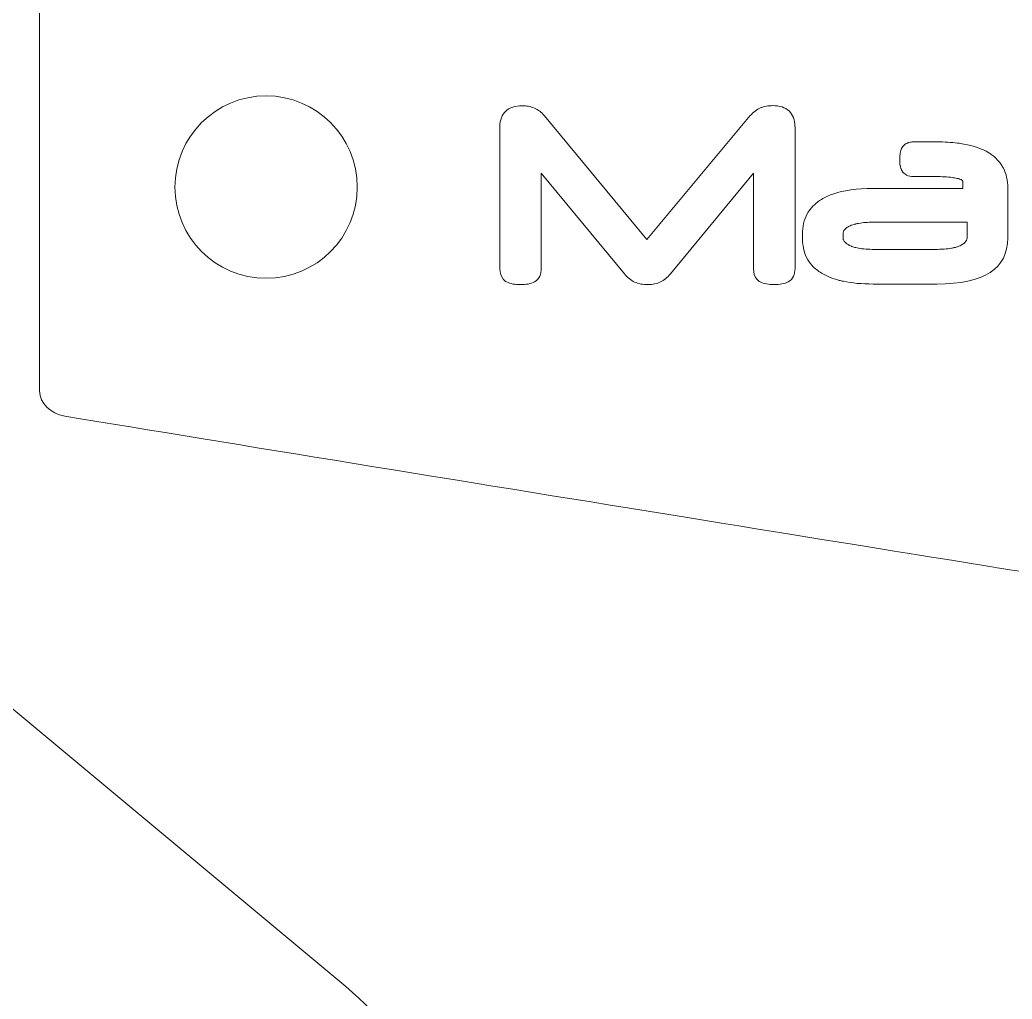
# Model space of a CAD drawing. Header units: inches. Extents: x -5.8 to 5.8, y -5.8 to 5.8.
# Drawn here: x -1.197 to -0.394, y 2.274 to 3.066 of the extents above; entities that cross this region are included whole.
import ezdxf

# ---------------------------------------------------------------- set-up
doc = ezdxf.new("R2010")
doc.units = ezdxf.units.IN
doc.header["$MEASUREMENT"] = 0
doc.layers.add('VIEW_HATCHES', color=7, linetype='Continuous')

msp = doc.modelspace()

# ---------------------------------------------------------------- linework, layer by layer
at = {"layer": 'VIEW_HATCHES', "color": 4, "lineweight": 5}
for points in [[(-4.47718, 0.90654), (-4.47718, 0.90654), (-5.65767, 1.89029), (-5.65767, 1.89029), (-5.65767, 1.89029), (-5.71609, 1.93889), (-5.74992, 2.01092), (-5.74998, 2.08691), (-5.74998, 2.08691), (-5.75005, 2.16289), (-5.71601, 2.23529), (-5.65767, 2.28399), (-5.65767, 2.28399), (-5.65767, 2.28399), (-4.47717, 3.26774), (-4.47717, 3.26774), (-4.47717, 3.26774), (-4.47717, 3.26774), (-4.47717, 3.26774), (-4.47717, 3.26774), (-4.47717, 3.26774), (-4.471, 3.29833), (-4.16565, 4.85117), (-3.99717, 5.68682), (-3.99717, 5.68682), (-3.98978, 5.72355), (-3.95745, 5.74998), (-3.91998, 5.75), (-3.91998, 5.75), (-3.91998, 5.75), (-2.67093, 5.74999), (-2.67093, 5.74999), (-2.67093, 5.74999), (-2.63346, 5.75), (-2.60116, 5.72354), (-2.59374, 5.68681), (-2.59374, 5.68681), (-2.39022, 4.67732), (-2.11993, 3.29832), (-2.11376, 3.26772), (-2.11376, 3.26772), (-2.11376, 3.26772), (-2.11376, 3.26772), (-2.11376, 3.26772), (-2.11376, 3.26772), (-2.11376, 3.26772), (-0.93326, 2.28397), (-0.93326, 2.28397), (-0.93326, 2.28397), (-0.87484, 2.23537), (-0.84102, 2.16334), (-0.84096, 2.08735), (-0.84096, 2.08735), (-0.84089, 2.01136), (-0.87493, 1.93897), (-0.93327, 1.89026), (-0.93327, 1.89026), (-0.93327, 1.89026), (-2.11378, 0.90652), (-2.11378, 0.90652), (-2.11378, 0.90652), (-2.11378, 0.90652), (-2.11378, 0.90652), (-2.11378, 0.90652), (-2.11378, 0.90652), (-2.11994, 0.87593), (-2.43556, -0.72782), (-2.59377, -1.51256), (-2.59377, -1.51256), (-2.60116, -1.54929), (-2.63349, -1.57572), (-2.67096, -1.57573), (-2.67096, -1.57573), (-2.67096, -1.57573), (-3.92002, -1.57572), (-3.92002, -1.57572), (-3.92002, -1.57572), (-3.95748, -1.57574), (-3.98978, -1.54928), (-3.9972, -1.51255), (-3.9972, -1.51255), (-4.20072, -0.50306), (-4.47101, 0.87594), (-4.47718, 0.90654), (-4.47718, 0.90654), (-4.47718, 0.90654), (-4.47718, 0.90654), (-4.47718, 0.90654)], [(0.38067, 2.61887), (0.38067, 2.61887), (0.06345, 2.36615), (0.06345, 2.36615), (0.06345, 2.36615), (0.04778, 2.35072), (0.02455, 2.3418), (0.00005, 2.34178), (0.00005, 2.34178), (-0.02445, 2.34176), (-0.0478, 2.35075), (-0.0635, 2.36615), (-0.0635, 2.36615), (-0.0635, 2.36615), (-0.38069, 2.61886), (-0.38069, 2.61886), (-0.38069, 2.61886), (-0.38069, 2.61886), (-0.38069, 2.61886), (-0.38069, 2.61886), (-0.38069, 2.61886), (-0.39056, 2.62049), (-0.89127, 2.70111), (-1.16072, 2.7456), (-1.16072, 2.7456), (-1.17256, 2.74755), (-1.18109, 2.75608), (-1.18109, 2.76598), (-1.18109, 2.76598), (-1.18109, 2.76598), (-1.18108, 3.09578), (-1.18108, 3.09578), (-1.18108, 3.09578), (-1.18108, 3.10567), (-1.17255, 3.1142), (-1.1607, 3.11616), (-1.1607, 3.11616), (-0.8352, 3.1699), (-0.39054, 3.24127), (-0.38067, 3.2429), (-0.38067, 3.2429), (-0.38067, 3.2429), (-0.38067, 3.2429), (-0.38067, 3.2429), (-0.38067, 3.2429), (-0.38067, 3.2429), (-0.06345, 3.49497), (-0.06345, 3.49497), (-0.06345, 3.49497), (-0.04778, 3.51039), (-0.02456, 3.51932), (-0.00005, 3.51934), (-0.00005, 3.51934), (0.02445, 3.51936), (0.0478, 3.51037), (0.0635, 3.49497), (0.0635, 3.49497), (0.0635, 3.49497), (0.38069, 3.2429), (0.38069, 3.2429), (0.38069, 3.2429), (0.38069, 3.2429), (0.38069, 3.2429), (0.38069, 3.2429), (0.38069, 3.2429), (0.39056, 3.24127), (0.90768, 3.15794), (1.16072, 3.11617), (1.16072, 3.11617), (1.17256, 3.11421), (1.18108, 3.10568), (1.18109, 3.09578), (1.18109, 3.09578), (1.18109, 3.09578), (1.18108, 2.76598), (1.18108, 2.76598), (1.18108, 2.76598), (1.18108, 2.75609), (1.17255, 2.74756), (1.1607, 2.74561), (1.1607, 2.74561), (0.83519, 2.69187), (0.39054, 2.6205), (0.38067, 2.61887), (0.38067, 2.61887), (0.38067, 2.61887), (0.38067, 2.61887), (0.38067, 2.61887)]]:
    msp.add_open_spline(points, degree=3, knots=[0, 0, 0, 0, 0.045455, 0.045455, 0.045455, 0.045455, 0.090909, 0.090909, 0.090909, 0.090909, 0.136364, 0.136364, 0.136364, 0.136364, 0.181818, 0.181818, 0.181818, 0.181818, 0.227273, 0.227273, 0.227273, 0.227273, 0.272727, 0.272727, 0.272727, 0.272727, 0.318182, 0.318182, 0.318182, 0.318182, 0.363636, 0.363636, 0.363636, 0.363636, 0.409091, 0.409091, 0.409091, 0.409091, 0.454545, 0.454545, 0.454545, 0.454545, 0.5, 0.5, 0.5, 0.5, 0.545455, 0.545455, 0.545455, 0.545455, 0.590909, 0.590909, 0.590909, 0.590909, 0.636364, 0.636364, 0.636364, 0.636364, 0.681818, 0.681818, 0.681818, 0.681818, 0.727273, 0.727273, 0.727273, 0.727273, 0.772727, 0.772727, 0.772727, 0.772727, 0.818182, 0.818182, 0.818182, 0.818182, 0.863636, 0.863636, 0.863636, 0.863636, 0.909091, 0.909091, 0.909091, 0.909091, 0.954545, 0.954545, 0.954545, 0.954545, 1, 1, 1, 1], dxfattribs=at)
at = {"layer": 'VIEW_HATCHES', "lineweight": 5}
msp.add_open_spline([(-0.99778, 3.00471), (-0.95702, 3.00472), (-0.92396, 2.97166), (-0.92396, 2.9309), (-0.92396, 2.9309), (-0.92395, 2.89014), (-0.95701, 2.85708), (-0.99777, 2.85707), (-0.99777, 2.85707), (-1.03853, 2.85707), (-1.07159, 2.89013), (-1.07159, 2.93089), (-1.07159, 2.93089), (-1.0716, 2.97165), (-1.03854, 3.00471), (-0.99778, 3.00471)], degree=3, knots=[0, 0, 0, 0, 0.25, 0.25, 0.25, 0.25, 0.5, 0.5, 0.5, 0.5, 0.75, 0.75, 0.75, 0.75, 1, 1, 1, 1], dxfattribs=at)
at = {"layer": 'VIEW_HATCHES', "color": 2, "lineweight": 5}
for points, knots in [([(-0.60587, 2.98869), (-0.60465, 2.99014), (-0.60337, 2.99137), (-0.60204, 2.99239), (-0.60204, 2.99239), (-0.60204, 2.99239), (-0.60202, 2.99239), (-0.60202, 2.99239), (-0.60202, 2.99239), (-0.60061, 2.99346), (-0.59913, 2.99431), (-0.59758, 2.99495), (-0.59758, 2.99495), (-0.59758, 2.99495), (-0.59756, 2.99496), (-0.59756, 2.99496), (-0.59756, 2.99496), (-0.59756, 2.99496), (-0.59754, 2.99498), (-0.59754, 2.99498), (-0.59754, 2.99498), (-0.59687, 2.99525), (-0.5961, 2.99551), (-0.59526, 2.99576), (-0.59526, 2.99576), (-0.59447, 2.99599), (-0.59367, 2.99618), (-0.59287, 2.99632), (-0.59287, 2.99632), (-0.5912, 2.99663), (-0.58952, 2.99678), (-0.58781, 2.99678), (-0.58781, 2.99678), (-0.58209, 2.99678), (-0.57766, 2.99534), (-0.57453, 2.99246), (-0.57453, 2.99246), (-0.57131, 2.9895), (-0.5697, 2.98528), (-0.5697, 2.97978), (-0.5697, 2.97978), (-0.5697, 2.97978), (-0.56968, 2.97978), (-0.56968, 2.97978), (-0.56968, 2.97978), (-0.56968, 2.97978), (-0.56967, 2.86506), (-0.56967, 2.86506), (-0.56967, 2.86506), (-0.56967, 2.86267), (-0.57006, 2.86059), (-0.57085, 2.85883), (-0.57085, 2.85883), (-0.57178, 2.85675), (-0.57321, 2.85519), (-0.57513, 2.85417), (-0.57513, 2.85417), (-0.57657, 2.85341), (-0.5783, 2.85285), (-0.5803, 2.85249), (-0.5803, 2.85249), (-0.58217, 2.85216), (-0.58424, 2.85199), (-0.58649, 2.85199), (-0.58649, 2.85199), (-0.58874, 2.85199), (-0.5908, 2.85215), (-0.59267, 2.85249), (-0.59267, 2.85249), (-0.59467, 2.85285), (-0.59639, 2.85341), (-0.59781, 2.85416), (-0.59781, 2.85416), (-0.59781, 2.85416), (-0.59787, 2.85418), (-0.59787, 2.85418), (-0.59787, 2.85418), (-0.59838, 2.85445), (-0.59888, 2.85479), (-0.59938, 2.85519), (-0.59938, 2.85519), (-0.59986, 2.85558), (-0.60029, 2.856), (-0.60067, 2.85645), (-0.60067, 2.85645), (-0.60243, 2.85856), (-0.60331, 2.86143), (-0.60331, 2.86506), (-0.60331, 2.86506), (-0.60331, 2.86506), (-0.60331, 2.94207), (-0.60331, 2.94207), (-0.60331, 2.94207), (-0.60331, 2.94207), (-0.67056, 2.86065), (-0.67056, 2.86065), (-0.67056, 2.86065), (-0.67056, 2.86065), (-0.67059, 2.86062), (-0.67059, 2.86062), (-0.67059, 2.86062), (-0.67183, 2.85917), (-0.67309, 2.85791), (-0.67436, 2.85685), (-0.67436, 2.85685), (-0.6757, 2.85574), (-0.67709, 2.85482), (-0.6785, 2.85411), (-0.6785, 2.85411), (-0.6785, 2.85411), (-0.67851, 2.85413), (-0.67851, 2.85413), (-0.67851, 2.85413), (-0.67997, 2.8534), (-0.68157, 2.85285), (-0.6833, 2.8525), (-0.6833, 2.8525), (-0.685, 2.85215), (-0.68679, 2.85198), (-0.68865, 2.85198), (-0.68865, 2.85198), (-0.69067, 2.85198), (-0.69259, 2.85215), (-0.69441, 2.85248), (-0.69441, 2.85248), (-0.69629, 2.85283), (-0.69799, 2.85336), (-0.69952, 2.85406), (-0.69952, 2.85406), (-0.70106, 2.85477), (-0.70252, 2.8557), (-0.70391, 2.85683), (-0.70391, 2.85683), (-0.70522, 2.8579), (-0.70647, 2.85918), (-0.70766, 2.86066), (-0.70766, 2.86066), (-0.70766, 2.86066), (-0.70767, 2.86065), (-0.70767, 2.86065), (-0.70767, 2.86065), (-0.70767, 2.86065), (-0.77512, 2.94208), (-0.77512, 2.94208), (-0.77512, 2.94208), (-0.77512, 2.94208), (-0.77511, 2.86504), (-0.77511, 2.86504), (-0.77511, 2.86504), (-0.77511, 2.86265), (-0.77551, 2.86057), (-0.77629, 2.85881), (-0.77629, 2.85881), (-0.77722, 2.85673), (-0.77865, 2.85518), (-0.78058, 2.85416), (-0.78058, 2.85416), (-0.78201, 2.8534), (-0.78374, 2.85284), (-0.78575, 2.85248), (-0.78575, 2.85248), (-0.78762, 2.85214), (-0.78968, 2.85197), (-0.79193, 2.85197), (-0.79193, 2.85197), (-0.79414, 2.85197), (-0.79616, 2.85214), (-0.79799, 2.85248), (-0.79799, 2.85248), (-0.79995, 2.85283), (-0.80164, 2.85339), (-0.80307, 2.85414), (-0.80307, 2.85414), (-0.80307, 2.85414), (-0.80312, 2.85416), (-0.80312, 2.85416), (-0.80312, 2.85416), (-0.80363, 2.85443), (-0.80414, 2.85477), (-0.80463, 2.85517), (-0.80463, 2.85517), (-0.80511, 2.85556), (-0.80554, 2.85598), (-0.80592, 2.85643), (-0.80592, 2.85643), (-0.80768, 2.85854), (-0.80856, 2.86141), (-0.80856, 2.86504), (-0.80856, 2.86504), (-0.80856, 2.86504), (-0.80857, 2.97976), (-0.80857, 2.97976), (-0.80857, 2.97976), (-0.80857, 2.97976), (-0.80856, 2.97976), (-0.80856, 2.97976), (-0.80856, 2.97976), (-0.80856, 2.98524), (-0.80697, 2.98947), (-0.80379, 2.99243), (-0.80379, 2.99243), (-0.80069, 2.99532), (-0.7963, 2.99676), (-0.79063, 2.99677), (-0.79063, 2.99677), (-0.78698, 2.99677), (-0.78364, 2.9961), (-0.78062, 2.99476), (-0.78062, 2.99476), (-0.77757, 2.99341), (-0.77489, 2.99139), (-0.77259, 2.98871), (-0.77259, 2.98871), (-0.77259, 2.98871), (-0.77254, 2.98866), (-0.77254, 2.98866), (-0.77254, 2.98866), (-0.77254, 2.98866), (-0.68957, 2.88857), (-0.68957, 2.88857), (-0.68957, 2.88857), (-0.68957, 2.88857), (-0.60588, 2.98869), (-0.60588, 2.98869), (-0.60588, 2.98869), (-0.60588, 2.98869), (-0.60587, 2.98869), (-0.60587, 2.98869)], [0, 0, 0, 0, 0.017544, 0.017544, 0.017544, 0.017544, 0.035088, 0.035088, 0.035088, 0.035088, 0.052632, 0.052632, 0.052632, 0.052632, 0.070175, 0.070175, 0.070175, 0.070175, 0.087719, 0.087719, 0.087719, 0.087719, 0.105263, 0.105263, 0.105263, 0.105263, 0.122807, 0.122807, 0.122807, 0.122807, 0.140351, 0.140351, 0.140351, 0.140351, 0.157895, 0.157895, 0.157895, 0.157895, 0.175439, 0.175439, 0.175439, 0.175439, 0.192982, 0.192982, 0.192982, 0.192982, 0.210526, 0.210526, 0.210526, 0.210526, 0.22807, 0.22807, 0.22807, 0.22807, 0.245614, 0.245614, 0.245614, 0.245614, 0.263158, 0.263158, 0.263158, 0.263158, 0.280702, 0.280702, 0.280702, 0.280702, 0.298246, 0.298246, 0.298246, 0.298246, 0.315789, 0.315789, 0.315789, 0.315789, 0.333333, 0.333333, 0.333333, 0.333333, 0.350877, 0.350877, 0.350877, 0.350877, 0.368421, 0.368421, 0.368421, 0.368421, 0.385965, 0.385965, 0.385965, 0.385965, 0.403509, 0.403509, 0.403509, 0.403509, 0.421053, 0.421053, 0.421053, 0.421053, 0.438596, 0.438596, 0.438596, 0.438596, 0.45614, 0.45614, 0.45614, 0.45614, 0.473684, 0.473684, 0.473684, 0.473684, 0.491228, 0.491228, 0.491228, 0.491228, 0.508772, 0.508772, 0.508772, 0.508772, 0.526316, 0.526316, 0.526316, 0.526316, 0.54386, 0.54386, 0.54386, 0.54386, 0.561404, 0.561404, 0.561404, 0.561404, 0.578947, 0.578947, 0.578947, 0.578947, 0.596491, 0.596491, 0.596491, 0.596491, 0.614035, 0.614035, 0.614035, 0.614035, 0.631579, 0.631579, 0.631579, 0.631579, 0.649123, 0.649123, 0.649123, 0.649123, 0.666667, 0.666667, 0.666667, 0.666667, 0.684211, 0.684211, 0.684211, 0.684211, 0.701754, 0.701754, 0.701754, 0.701754, 0.719298, 0.719298, 0.719298, 0.719298, 0.736842, 0.736842, 0.736842, 0.736842, 0.754386, 0.754386, 0.754386, 0.754386, 0.77193, 0.77193, 0.77193, 0.77193, 0.789474, 0.789474, 0.789474, 0.789474, 0.807018, 0.807018, 0.807018, 0.807018, 0.824561, 0.824561, 0.824561, 0.824561, 0.842105, 0.842105, 0.842105, 0.842105, 0.859649, 0.859649, 0.859649, 0.859649, 0.877193, 0.877193, 0.877193, 0.877193, 0.894737, 0.894737, 0.894737, 0.894737, 0.912281, 0.912281, 0.912281, 0.912281, 0.929825, 0.929825, 0.929825, 0.929825, 0.947368, 0.947368, 0.947368, 0.947368, 0.964912, 0.964912, 0.964912, 0.964912, 0.982456, 0.982456, 0.982456, 0.982456, 1, 1, 1, 1]), ([(-0.50638, 2.85246), (-0.51553, 2.85247), (-0.52358, 2.8532), (-0.53053, 2.85465), (-0.53053, 2.85465), (-0.53167, 2.85489), (-0.53279, 2.85515), (-0.53387, 2.85543), (-0.53387, 2.85543), (-0.53945, 2.85686), (-0.54424, 2.8588), (-0.54824, 2.86126), (-0.54824, 2.86126), (-0.54824, 2.86126), (-0.54825, 2.86127), (-0.54825, 2.86127), (-0.54825, 2.86127), (-0.54825, 2.86127), (-0.54826, 2.86127), (-0.54826, 2.86127), (-0.54826, 2.86127), (-0.5497, 2.86215), (-0.55104, 2.8631), (-0.55227, 2.86411), (-0.55227, 2.86411), (-0.55351, 2.86511), (-0.55465, 2.86619), (-0.55569, 2.86732), (-0.55569, 2.86732), (-0.55569, 2.86732), (-0.55569, 2.86732), (-0.55569, 2.86732), (-0.55569, 2.86732), (-0.56102, 2.87314), (-0.56369, 2.88057), (-0.56369, 2.88961), (-0.56369, 2.88961), (-0.56369, 2.88961), (-0.56369, 2.88992), (-0.56369, 2.88992), (-0.56369, 2.88992), (-0.56369, 2.88992), (-0.56367, 2.88992), (-0.56367, 2.88992), (-0.56367, 2.88992), (-0.56367, 2.88992), (-0.56367, 2.8923), (-0.56367, 2.8923), (-0.56367, 2.8923), (-0.56367, 2.8923), (-0.56369, 2.8923), (-0.56369, 2.8923), (-0.56369, 2.8923), (-0.56369, 2.8923), (-0.56369, 2.89261), (-0.56369, 2.89261), (-0.56369, 2.89261), (-0.56369, 2.89261), (-0.56369, 2.89262), (-0.56369, 2.89262), (-0.56369, 2.89262), (-0.56369, 2.89262), (-0.56369, 2.89262), (-0.56369, 2.89262), (-0.56369, 2.89262), (-0.56369, 2.89889), (-0.5624, 2.9044), (-0.55983, 2.90912), (-0.55983, 2.90912), (-0.55941, 2.90989), (-0.55895, 2.91065), (-0.55847, 2.91137), (-0.55847, 2.91137), (-0.55596, 2.91511), (-0.55256, 2.91831), (-0.54826, 2.92096), (-0.54826, 2.92096), (-0.54826, 2.92096), (-0.54825, 2.92096), (-0.54825, 2.92096), (-0.54825, 2.92096), (-0.54825, 2.92096), (-0.54824, 2.92097), (-0.54824, 2.92097), (-0.54824, 2.92097), (-0.54689, 2.9218), (-0.54546, 2.92256), (-0.54395, 2.92327), (-0.54395, 2.92327), (-0.54395, 2.92327), (-0.54395, 2.92326), (-0.54395, 2.92326), (-0.54395, 2.92326), (-0.54243, 2.92397), (-0.54082, 2.92463), (-0.53913, 2.92522), (-0.53913, 2.92522), (-0.53051, 2.92823), (-0.51959, 2.92975), (-0.50639, 2.92978), (-0.50639, 2.92978), (-0.50639, 2.92978), (-0.50639, 2.9298), (-0.50639, 2.9298), (-0.50639, 2.9298), (-0.50639, 2.9298), (-0.50608, 2.92979), (-0.50608, 2.92979), (-0.50608, 2.92979), (-0.50608, 2.92979), (-0.43373, 2.92978), (-0.43373, 2.92978), (-0.43373, 2.92978), (-0.43373, 2.92978), (-0.43373, 2.93541), (-0.43373, 2.93541), (-0.43373, 2.93541), (-0.43373, 2.93541), (-0.43373, 2.93542), (-0.43373, 2.93542), (-0.43373, 2.93542), (-0.43373, 2.93542), (-0.43373, 2.93542), (-0.43373, 2.93542), (-0.43373, 2.93542), (-0.43373, 2.93544), (-0.43374, 2.93548), (-0.43376, 2.93552), (-0.43376, 2.93552), (-0.43378, 2.93558), (-0.43381, 2.93565), (-0.43385, 2.93573), (-0.43385, 2.93573), (-0.43385, 2.93573), (-0.43385, 2.93573), (-0.43385, 2.93573), (-0.43385, 2.93573), (-0.43407, 2.93613), (-0.43448, 2.93661), (-0.43472, 2.93672), (-0.43472, 2.93672), (-0.43472, 2.93672), (-0.4349, 2.9368), (-0.4349, 2.9368), (-0.4349, 2.9368), (-0.4349, 2.9368), (-0.4349, 2.9368), (-0.4349, 2.9368), (-0.4349, 2.9368), (-0.4349, 2.9368), (-0.43497, 2.93683), (-0.43497, 2.93683), (-0.43497, 2.93683), (-0.43497, 2.93683), (-0.43497, 2.93683), (-0.43497, 2.93683), (-0.43497, 2.93683), (-0.43497, 2.93683), (-0.4352, 2.93693), (-0.4352, 2.93693), (-0.4352, 2.93693), (-0.4352, 2.93693), (-0.4352, 2.93693), (-0.4352, 2.93693), (-0.4352, 2.93693), (-0.43559, 2.93709), (-0.436, 2.93724), (-0.4364, 2.93736), (-0.4364, 2.93736), (-0.4364, 2.93736), (-0.43644, 2.93737), (-0.43644, 2.93737), (-0.43644, 2.93737), (-0.43644, 2.93737), (-0.43645, 2.93737), (-0.43645, 2.93737), (-0.43645, 2.93737), (-0.43645, 2.93737), (-0.43645, 2.93737), (-0.43645, 2.93737), (-0.43645, 2.93737), (-0.43645, 2.93737), (-0.43671, 2.93745), (-0.43671, 2.93745), (-0.43671, 2.93745), (-0.43671, 2.93745), (-0.43698, 2.93754), (-0.43698, 2.93754), (-0.43698, 2.93754), (-0.43744, 2.93767), (-0.43798, 2.93781), (-0.43858, 2.93794), (-0.43858, 2.93794), (-0.43858, 2.93794), (-0.43862, 2.93796), (-0.43862, 2.93796), (-0.43862, 2.93796), (-0.43921, 2.93809), (-0.43983, 2.93822), (-0.44048, 2.93834), (-0.44048, 2.93834), (-0.44112, 2.93845), (-0.4418, 2.93856), (-0.44252, 2.93866), (-0.44252, 2.93866), (-0.44616, 2.93917), (-0.45061, 2.93942), (-0.45584, 2.93942), (-0.45584, 2.93942), (-0.45584, 2.93942), (-0.47346, 2.93942), (-0.47346, 2.93942), (-0.47346, 2.93942), (-0.47346, 2.93942), (-0.47377, 2.93942), (-0.47377, 2.93942), (-0.47377, 2.93942), (-0.47377, 2.93942), (-0.47377, 2.93944), (-0.47377, 2.93944), (-0.47377, 2.93944), (-0.47595, 2.93947), (-0.4778, 2.93985), (-0.47932, 2.94059), (-0.47932, 2.94059), (-0.47932, 2.94059), (-0.47932, 2.94059), (-0.47932, 2.94059), (-0.47932, 2.94059), (-0.47958, 2.94071), (-0.47983, 2.94085), (-0.48008, 2.94099), (-0.48008, 2.94099), (-0.48008, 2.94099), (-0.48008, 2.94099), (-0.48008, 2.94099), (-0.48008, 2.94099), (-0.48123, 2.94169), (-0.48217, 2.94262), (-0.48288, 2.94378), (-0.48288, 2.94378), (-0.48288, 2.94378), (-0.48289, 2.94378), (-0.48289, 2.94378), (-0.48289, 2.94378), (-0.48289, 2.94378), (-0.48305, 2.94406), (-0.48305, 2.94406), (-0.48305, 2.94406), (-0.48305, 2.94406), (-0.48306, 2.94407), (-0.48306, 2.94407), (-0.48306, 2.94407), (-0.48306, 2.94407), (-0.48308, 2.94413), (-0.48308, 2.94413), (-0.48308, 2.94413), (-0.48308, 2.94413), (-0.48308, 2.94413), (-0.48308, 2.94413), (-0.48308, 2.94413), (-0.48308, 2.94413), (-0.48317, 2.9443), (-0.48317, 2.9443), (-0.48317, 2.9443), (-0.48317, 2.9443), (-0.48318, 2.94432), (-0.48318, 2.94432), (-0.48318, 2.94432), (-0.48318, 2.94432), (-0.48318, 2.94432), (-0.48318, 2.94432), (-0.48318, 2.94432), (-0.48318, 2.94432), (-0.48327, 2.94449), (-0.48327, 2.94449), (-0.48327, 2.94449), (-0.48327, 2.94449), (-0.48327, 2.94449), (-0.48327, 2.94449), (-0.48327, 2.94449), (-0.48343, 2.94478), (-0.48355, 2.94505), (-0.48365, 2.94528), (-0.48365, 2.94528), (-0.48365, 2.94528), (-0.48365, 2.94528), (-0.48365, 2.94528), (-0.48365, 2.94528), (-0.48365, 2.94528), (-0.48365, 2.94529), (-0.48365, 2.94529), (-0.48365, 2.94529), (-0.48365, 2.94529), (-0.48365, 2.9453), (-0.48365, 2.9453), (-0.48365, 2.9453), (-0.48365, 2.9453), (-0.48371, 2.94544), (-0.48371, 2.94544), (-0.48371, 2.94544), (-0.48371, 2.94544), (-0.48371, 2.94544), (-0.48371, 2.94544), (-0.48371, 2.94544), (-0.48371, 2.94544), (-0.48377, 2.94559), (-0.48377, 2.94559), (-0.48377, 2.94559), (-0.48377, 2.94559), (-0.48377, 2.94559), (-0.48377, 2.94559), (-0.48377, 2.94559), (-0.48387, 2.94586), (-0.48398, 2.94616), (-0.48408, 2.94648), (-0.48408, 2.94648), (-0.48408, 2.94648), (-0.48408, 2.94648), (-0.48408, 2.94648), (-0.48408, 2.94648), (-0.48408, 2.94648), (-0.48409, 2.94652), (-0.48409, 2.94652), (-0.48409, 2.94652), (-0.48409, 2.94652), (-0.48409, 2.94652), (-0.48409, 2.94652), (-0.48409, 2.94652), (-0.48417, 2.94678), (-0.48425, 2.94706), (-0.48432, 2.94734), (-0.48432, 2.94734), (-0.48439, 2.94763), (-0.48446, 2.94792), (-0.48452, 2.94821), (-0.48452, 2.94821), (-0.48481, 2.94972), (-0.48497, 2.95144), (-0.48497, 2.95335), (-0.48497, 2.95335), (-0.48497, 2.95335), (-0.48497, 2.95339), (-0.48497, 2.95339), (-0.48497, 2.95339), (-0.48497, 2.95339), (-0.48497, 2.95339), (-0.48497, 2.95339), (-0.48497, 2.95339), (-0.48496, 2.95539), (-0.48481, 2.95717), (-0.48449, 2.95874), (-0.48449, 2.95874), (-0.48444, 2.959), (-0.48439, 2.95925), (-0.48433, 2.95948), (-0.48433, 2.95948), (-0.48402, 2.96075), (-0.4836, 2.96185), (-0.48307, 2.9628), (-0.48307, 2.9628), (-0.48307, 2.9628), (-0.48306, 2.96281), (-0.48306, 2.96281), (-0.48306, 2.96281), (-0.48306, 2.96281), (-0.48306, 2.96281), (-0.48306, 2.96281), (-0.48306, 2.96281), (-0.48293, 2.96305), (-0.48278, 2.96328), (-0.48263, 2.9635), (-0.48263, 2.9635), (-0.48248, 2.96371), (-0.48232, 2.96392), (-0.48215, 2.96413), (-0.48215, 2.96413), (-0.48215, 2.96413), (-0.48215, 2.96413), (-0.48215, 2.96413), (-0.48215, 2.96413), (-0.48127, 2.96516), (-0.48015, 2.96597), (-0.47878, 2.96654), (-0.47878, 2.96654), (-0.47878, 2.96654), (-0.47878, 2.96654), (-0.47878, 2.96654), (-0.47878, 2.96654), (-0.47878, 2.96654), (-0.47875, 2.96655), (-0.47875, 2.96655), (-0.47875, 2.96655), (-0.47854, 2.96663), (-0.47833, 2.96672), (-0.47811, 2.96679), (-0.47811, 2.96679), (-0.47788, 2.96686), (-0.47766, 2.96693), (-0.47744, 2.96699), (-0.47744, 2.96699), (-0.47634, 2.96728), (-0.47512, 2.96744), (-0.47378, 2.96746), (-0.47378, 2.96746), (-0.47378, 2.96746), (-0.47378, 2.96748), (-0.47378, 2.96748), (-0.47378, 2.96748), (-0.47378, 2.96748), (-0.47347, 2.96748), (-0.47347, 2.96748), (-0.47347, 2.96748), (-0.47347, 2.96748), (-0.4551, 2.96748), (-0.4551, 2.96748), (-0.4551, 2.96748), (-0.4551, 2.96748), (-0.45508, 2.96748), (-0.45508, 2.96748), (-0.45508, 2.96748), (-0.45508, 2.96748), (-0.45478, 2.96748), (-0.45478, 2.96748), (-0.45478, 2.96748), (-0.45478, 2.96748), (-0.45478, 2.96746), (-0.45478, 2.96746), (-0.45478, 2.96746), (-0.44871, 2.96746), (-0.44313, 2.96713), (-0.43803, 2.96649), (-0.43803, 2.96649), (-0.43633, 2.96627), (-0.4347, 2.96603), (-0.43313, 2.96575), (-0.43313, 2.96575), (-0.42499, 2.9643), (-0.41825, 2.96193), (-0.41292, 2.95865), (-0.41292, 2.95865), (-0.41292, 2.95865), (-0.41291, 2.95865), (-0.41291, 2.95865), (-0.41291, 2.95865), (-0.41291, 2.95865), (-0.41291, 2.95865), (-0.41291, 2.95865), (-0.41291, 2.95865), (-0.41244, 2.95836), (-0.41198, 2.95806), (-0.41153, 2.95776), (-0.41153, 2.95776), (-0.41107, 2.95745), (-0.41063, 2.95713), (-0.41021, 2.95682), (-0.41021, 2.95682), (-0.408, 2.95517), (-0.40606, 2.95333), (-0.40441, 2.9513), (-0.40441, 2.9513), (-0.40441, 2.9513), (-0.40441, 2.9513), (-0.40441, 2.9513), (-0.40441, 2.9513), (-0.40441, 2.9513), (-0.4044, 2.95128), (-0.4044, 2.95128), (-0.4044, 2.95128), (-0.4044, 2.95128), (-0.4044, 2.95128), (-0.4044, 2.95128), (-0.4044, 2.95128), (-0.40376, 2.95049), (-0.40315, 2.94967), (-0.40259, 2.94882), (-0.40259, 2.94882), (-0.40204, 2.94797), (-0.40153, 2.9471), (-0.40106, 2.9462), (-0.40106, 2.9462), (-0.39867, 2.94158), (-0.39748, 2.93628), (-0.39748, 2.9303), (-0.39748, 2.9303), (-0.39748, 2.9303), (-0.39748, 2.88963), (-0.39748, 2.88963), (-0.39748, 2.88963), (-0.39747, 2.86492), (-0.41657, 2.85253), (-0.45478, 2.85246), (-0.45478, 2.85246), (-0.45478, 2.85246), (-0.45478, 2.85244), (-0.45478, 2.85244), (-0.45478, 2.85244), (-0.45478, 2.85244), (-0.45509, 2.85244), (-0.45509, 2.85244), (-0.45509, 2.85244), (-0.45509, 2.85244), (-0.50607, 2.85244), (-0.50607, 2.85244), (-0.50607, 2.85244), (-0.50607, 2.85244), (-0.50638, 2.85244), (-0.50638, 2.85244), (-0.50638, 2.85244), (-0.50638, 2.85244), (-0.50638, 2.85246), (-0.50638, 2.85246)], [0, 0, 0, 0, 0.007812, 0.007812, 0.007812, 0.007812, 0.015625, 0.015625, 0.015625, 0.015625, 0.023438, 0.023438, 0.023438, 0.023438, 0.03125, 0.03125, 0.03125, 0.03125, 0.039062, 0.039062, 0.039062, 0.039062, 0.046875, 0.046875, 0.046875, 0.046875, 0.054688, 0.054688, 0.054688, 0.054688, 0.0625, 0.0625, 0.0625, 0.0625, 0.070312, 0.070312, 0.070312, 0.070312, 0.078125, 0.078125, 0.078125, 0.078125, 0.085938, 0.085938, 0.085938, 0.085938, 0.09375, 0.09375, 0.09375, 0.09375, 0.101562, 0.101562, 0.101562, 0.101562, 0.109375, 0.109375, 0.109375, 0.109375, 0.117188, 0.117188, 0.117188, 0.117188, 0.125, 0.125, 0.125, 0.125, 0.132812, 0.132812, 0.132812, 0.132812, 0.140625, 0.140625, 0.140625, 0.140625, 0.148438, 0.148438, 0.148438, 0.148438, 0.15625, 0.15625, 0.15625, 0.15625, 0.164062, 0.164062, 0.164062, 0.164062, 0.171875, 0.171875, 0.171875, 0.171875, 0.179688, 0.179688, 0.179688, 0.179688, 0.1875, 0.1875, 0.1875, 0.1875, 0.195312, 0.195312, 0.195312, 0.195312, 0.203125, 0.203125, 0.203125, 0.203125, 0.210938, 0.210938, 0.210938, 0.210938, 0.21875, 0.21875, 0.21875, 0.21875, 0.226562, 0.226562, 0.226562, 0.226562, 0.234375, 0.234375, 0.234375, 0.234375, 0.242188, 0.242188, 0.242188, 0.242188, 0.25, 0.25, 0.25, 0.25, 0.257812, 0.257812, 0.257812, 0.257812, 0.265625, 0.265625, 0.265625, 0.265625, 0.273438, 0.273438, 0.273438, 0.273438, 0.28125, 0.28125, 0.28125, 0.28125, 0.289062, 0.289062, 0.289062, 0.289062, 0.296875, 0.296875, 0.296875, 0.296875, 0.304688, 0.304688, 0.304688, 0.304688, 0.3125, 0.3125, 0.3125, 0.3125, 0.320312, 0.320312, 0.320312, 0.320312, 0.328125, 0.328125, 0.328125, 0.328125, 0.335938, 0.335938, 0.335938, 0.335938, 0.34375, 0.34375, 0.34375, 0.34375, 0.351562, 0.351562, 0.351562, 0.351562, 0.359375, 0.359375, 0.359375, 0.359375, 0.367188, 0.367188, 0.367188, 0.367188, 0.375, 0.375, 0.375, 0.375, 0.382812, 0.382812, 0.382812, 0.382812, 0.390625, 0.390625, 0.390625, 0.390625, 0.398438, 0.398438, 0.398438, 0.398438, 0.40625, 0.40625, 0.40625, 0.40625, 0.414062, 0.414062, 0.414062, 0.414062, 0.421875, 0.421875, 0.421875, 0.421875, 0.429688, 0.429688, 0.429688, 0.429688, 0.4375, 0.4375, 0.4375, 0.4375, 0.445312, 0.445312, 0.445312, 0.445312, 0.453125, 0.453125, 0.453125, 0.453125, 0.460938, 0.460938, 0.460938, 0.460938, 0.46875, 0.46875, 0.46875, 0.46875, 0.476562, 0.476562, 0.476562, 0.476562, 0.484375, 0.484375, 0.484375, 0.484375, 0.492188, 0.492188, 0.492188, 0.492188, 0.5, 0.5, 0.5, 0.5, 0.507812, 0.507812, 0.507812, 0.507812, 0.515625, 0.515625, 0.515625, 0.515625, 0.523438, 0.523438, 0.523438, 0.523438, 0.53125, 0.53125, 0.53125, 0.53125, 0.539062, 0.539062, 0.539062, 0.539062, 0.546875, 0.546875, 0.546875, 0.546875, 0.554688, 0.554688, 0.554688, 0.554688, 0.5625, 0.5625, 0.5625, 0.5625, 0.570312, 0.570312, 0.570312, 0.570312, 0.578125, 0.578125, 0.578125, 0.578125, 0.585938, 0.585938, 0.585938, 0.585938, 0.59375, 0.59375, 0.59375, 0.59375, 0.601562, 0.601562, 0.601562, 0.601562, 0.609375, 0.609375, 0.609375, 0.609375, 0.617188, 0.617188, 0.617188, 0.617188, 0.625, 0.625, 0.625, 0.625, 0.632812, 0.632812, 0.632812, 0.632812, 0.640625, 0.640625, 0.640625, 0.640625, 0.648438, 0.648438, 0.648438, 0.648438, 0.65625, 0.65625, 0.65625, 0.65625, 0.664062, 0.664062, 0.664062, 0.664062, 0.671875, 0.671875, 0.671875, 0.671875, 0.679688, 0.679688, 0.679688, 0.679688, 0.6875, 0.6875, 0.6875, 0.6875, 0.695312, 0.695312, 0.695312, 0.695312, 0.703125, 0.703125, 0.703125, 0.703125, 0.710938, 0.710938, 0.710938, 0.710938, 0.71875, 0.71875, 0.71875, 0.71875, 0.726562, 0.726562, 0.726562, 0.726562, 0.734375, 0.734375, 0.734375, 0.734375, 0.742188, 0.742188, 0.742188, 0.742188, 0.75, 0.75, 0.75, 0.75, 0.757812, 0.757812, 0.757812, 0.757812, 0.765625, 0.765625, 0.765625, 0.765625, 0.773438, 0.773438, 0.773438, 0.773438, 0.78125, 0.78125, 0.78125, 0.78125, 0.789062, 0.789062, 0.789062, 0.789062, 0.796875, 0.796875, 0.796875, 0.796875, 0.804688, 0.804688, 0.804688, 0.804688, 0.8125, 0.8125, 0.8125, 0.8125, 0.820312, 0.820312, 0.820312, 0.820312, 0.828125, 0.828125, 0.828125, 0.828125, 0.835938, 0.835938, 0.835938, 0.835938, 0.84375, 0.84375, 0.84375, 0.84375, 0.851562, 0.851562, 0.851562, 0.851562, 0.859375, 0.859375, 0.859375, 0.859375, 0.867188, 0.867188, 0.867188, 0.867188, 0.875, 0.875, 0.875, 0.875, 0.882812, 0.882812, 0.882812, 0.882812, 0.890625, 0.890625, 0.890625, 0.890625, 0.898438, 0.898438, 0.898438, 0.898438, 0.90625, 0.90625, 0.90625, 0.90625, 0.914062, 0.914062, 0.914062, 0.914062, 0.921875, 0.921875, 0.921875, 0.921875, 0.929688, 0.929688, 0.929688, 0.929688, 0.9375, 0.9375, 0.9375, 0.9375, 0.945312, 0.945312, 0.945312, 0.945312, 0.953125, 0.953125, 0.953125, 0.953125, 0.960938, 0.960938, 0.960938, 0.960938, 0.96875, 0.96875, 0.96875, 0.96875, 0.976562, 0.976562, 0.976562, 0.976562, 0.984375, 0.984375, 0.984375, 0.984375, 0.992188, 0.992188, 0.992188, 0.992188, 1, 1, 1, 1]), ([(-0.45584, 2.88051), (-0.45584, 2.88051), (-0.4558, 2.88051), (-0.4558, 2.88051), (-0.4558, 2.88051), (-0.4558, 2.88051), (-0.4555, 2.88051), (-0.4555, 2.88051), (-0.4555, 2.88051), (-0.4555, 2.88051), (-0.4555, 2.88049), (-0.4555, 2.88049), (-0.4555, 2.88049), (-0.45363, 2.8805), (-0.45185, 2.88055), (-0.45017, 2.88065), (-0.45017, 2.88065), (-0.45017, 2.88065), (-0.45017, 2.88065), (-0.45017, 2.88065), (-0.45017, 2.88065), (-0.44976, 2.88067), (-0.44933, 2.8807), (-0.44891, 2.88073), (-0.44891, 2.88073), (-0.44678, 2.88089), (-0.44481, 2.88113), (-0.44302, 2.88144), (-0.44302, 2.88144), (-0.44302, 2.88144), (-0.44299, 2.88145), (-0.44299, 2.88145), (-0.44299, 2.88145), (-0.44299, 2.88145), (-0.44275, 2.8815), (-0.44275, 2.8815), (-0.44275, 2.8815), (-0.44275, 2.8815), (-0.44252, 2.88154), (-0.44252, 2.88154), (-0.44252, 2.88154), (-0.44213, 2.88161), (-0.44175, 2.88169), (-0.4414, 2.88176), (-0.4414, 2.88176), (-0.4414, 2.88176), (-0.4414, 2.88176), (-0.4414, 2.88176), (-0.4414, 2.88176), (-0.4414, 2.88176), (-0.44138, 2.88177), (-0.44138, 2.88177), (-0.44138, 2.88177), (-0.44138, 2.88177), (-0.44137, 2.88177), (-0.44137, 2.88177), (-0.44137, 2.88177), (-0.44102, 2.88185), (-0.44067, 2.88193), (-0.44033, 2.88202), (-0.44033, 2.88202), (-0.44, 2.8821), (-0.43967, 2.88219), (-0.43935, 2.88228), (-0.43935, 2.88228), (-0.43772, 2.88274), (-0.43635, 2.8833), (-0.43523, 2.88393), (-0.43523, 2.88393), (-0.43523, 2.88393), (-0.43522, 2.88393), (-0.43522, 2.88393), (-0.43522, 2.88393), (-0.43522, 2.88393), (-0.43521, 2.88394), (-0.43521, 2.88394), (-0.43521, 2.88394), (-0.43496, 2.88408), (-0.43471, 2.88422), (-0.43447, 2.88437), (-0.43447, 2.88437), (-0.43424, 2.88452), (-0.43402, 2.88466), (-0.4338, 2.88481), (-0.4338, 2.88481), (-0.4327, 2.88556), (-0.43186, 2.88633), (-0.43129, 2.88711), (-0.43129, 2.88711), (-0.43129, 2.88711), (-0.43111, 2.88735), (-0.43111, 2.88735), (-0.43111, 2.88735), (-0.43111, 2.88735), (-0.43104, 2.88745), (-0.43104, 2.88745), (-0.43104, 2.88745), (-0.43098, 2.88756), (-0.43091, 2.88768), (-0.43085, 2.8878), (-0.43085, 2.8878), (-0.43056, 2.88837), (-0.43042, 2.88898), (-0.43042, 2.88963), (-0.43042, 2.88963), (-0.43042, 2.88963), (-0.43042, 2.90248), (-0.43042, 2.90248), (-0.43042, 2.90248), (-0.43042, 2.90248), (-0.50533, 2.90248), (-0.50533, 2.90248), (-0.50533, 2.90248), (-0.50533, 2.90248), (-0.50537, 2.90248), (-0.50537, 2.90248), (-0.50537, 2.90248), (-0.50537, 2.90248), (-0.50567, 2.90248), (-0.50567, 2.90248), (-0.50567, 2.90248), (-0.50567, 2.90248), (-0.50567, 2.9025), (-0.50567, 2.9025), (-0.50567, 2.9025), (-0.50754, 2.90249), (-0.50933, 2.90244), (-0.51101, 2.90234), (-0.51101, 2.90234), (-0.51143, 2.90232), (-0.51185, 2.90229), (-0.51228, 2.90226), (-0.51228, 2.90226), (-0.51441, 2.9021), (-0.51637, 2.90187), (-0.51817, 2.90156), (-0.51817, 2.90156), (-0.51817, 2.90156), (-0.51819, 2.90156), (-0.51819, 2.90156), (-0.51819, 2.90156), (-0.51819, 2.90156), (-0.51843, 2.90151), (-0.51843, 2.90151), (-0.51843, 2.90151), (-0.51843, 2.90151), (-0.51843, 2.90152), (-0.51843, 2.90152), (-0.51843, 2.90152), (-0.51843, 2.90152), (-0.51867, 2.90147), (-0.51867, 2.90147), (-0.51867, 2.90147), (-0.51906, 2.9014), (-0.51944, 2.90133), (-0.51979, 2.90125), (-0.51979, 2.90125), (-0.51979, 2.90125), (-0.51981, 2.90124), (-0.51981, 2.90124), (-0.51981, 2.90124), (-0.52017, 2.90117), (-0.52052, 2.90109), (-0.52085, 2.90101), (-0.52085, 2.90101), (-0.52085, 2.90101), (-0.52085, 2.90101), (-0.52085, 2.90101), (-0.52085, 2.90101), (-0.52118, 2.90093), (-0.52151, 2.90084), (-0.52184, 2.90075), (-0.52184, 2.90075), (-0.52346, 2.90029), (-0.52485, 2.89974), (-0.526, 2.89911), (-0.526, 2.89911), (-0.526, 2.89911), (-0.526, 2.89911), (-0.526, 2.89911), (-0.526, 2.89911), (-0.526, 2.89911), (-0.52601, 2.89911), (-0.52601, 2.89911), (-0.52601, 2.89911), (-0.52601, 2.89911), (-0.52602, 2.8991), (-0.52602, 2.8991), (-0.52602, 2.8991), (-0.52602, 2.8991), (-0.52641, 2.89888), (-0.52641, 2.89888), (-0.52641, 2.89888), (-0.52641, 2.89888), (-0.52679, 2.89865), (-0.52679, 2.89865), (-0.52679, 2.89865), (-0.52741, 2.89828), (-0.52795, 2.89789), (-0.52842, 2.89751), (-0.52842, 2.89751), (-0.52842, 2.89751), (-0.52842, 2.8975), (-0.52842, 2.8975), (-0.52842, 2.8975), (-0.52842, 2.8975), (-0.52843, 2.8975), (-0.52843, 2.8975), (-0.52843, 2.8975), (-0.52843, 2.8975), (-0.52867, 2.89729), (-0.52867, 2.89729), (-0.52867, 2.89729), (-0.52867, 2.89729), (-0.52867, 2.89729), (-0.52867, 2.89729), (-0.52867, 2.89729), (-0.52867, 2.89729), (-0.5289, 2.89709), (-0.5289, 2.89709), (-0.5289, 2.89709), (-0.5289, 2.89709), (-0.52889, 2.89709), (-0.52889, 2.89709), (-0.52889, 2.89709), (-0.52927, 2.89674), (-0.52959, 2.89638), (-0.52986, 2.89601), (-0.52986, 2.89601), (-0.52986, 2.89601), (-0.53004, 2.89577), (-0.53004, 2.89577), (-0.53004, 2.89577), (-0.53012, 2.89565), (-0.53019, 2.89552), (-0.53026, 2.89539), (-0.53026, 2.89539), (-0.53037, 2.89517), (-0.53046, 2.89496), (-0.53054, 2.89474), (-0.53054, 2.89474), (-0.53054, 2.89474), (-0.53053, 2.89474), (-0.53053, 2.89474), (-0.53053, 2.89474), (-0.53068, 2.8943), (-0.53075, 2.89384), (-0.53075, 2.89336), (-0.53075, 2.89336), (-0.53075, 2.89336), (-0.53075, 2.88962), (-0.53075, 2.88962), (-0.53075, 2.88962), (-0.53075, 2.88962), (-0.53075, 2.88961), (-0.53075, 2.88961), (-0.53075, 2.88961), (-0.53075, 2.88961), (-0.53075, 2.8893), (-0.53075, 2.8893), (-0.53075, 2.8893), (-0.53075, 2.8893), (-0.53075, 2.8893), (-0.53075, 2.8893), (-0.53075, 2.8893), (-0.53073, 2.88906), (-0.53069, 2.88882), (-0.53063, 2.88858), (-0.53063, 2.88858), (-0.5306, 2.8885), (-0.53057, 2.88842), (-0.53055, 2.88833), (-0.53055, 2.88833), (-0.5304, 2.88792), (-0.53017, 2.8875), (-0.52988, 2.8871), (-0.52988, 2.8871), (-0.52988, 2.8871), (-0.52988, 2.8871), (-0.52988, 2.8871), (-0.52988, 2.8871), (-0.52988, 2.8871), (-0.52977, 2.88696), (-0.52977, 2.88696), (-0.52977, 2.88696), (-0.52977, 2.88696), (-0.52966, 2.88682), (-0.52966, 2.88682), (-0.52966, 2.88682), (-0.52946, 2.88659), (-0.52924, 2.88635), (-0.52899, 2.88611), (-0.52899, 2.88611), (-0.52899, 2.88611), (-0.52899, 2.88611), (-0.52899, 2.88611), (-0.52899, 2.88611), (-0.5289, 2.88602), (-0.52878, 2.88591), (-0.52865, 2.8858), (-0.52865, 2.8858), (-0.52852, 2.88568), (-0.52839, 2.88557), (-0.52828, 2.88548), (-0.52828, 2.88548), (-0.52764, 2.88496), (-0.52688, 2.88445), (-0.526, 2.88396), (-0.526, 2.88396), (-0.526, 2.88396), (-0.52598, 2.88394), (-0.52598, 2.88394), (-0.52598, 2.88394), (-0.52598, 2.88394), (-0.52596, 2.88394), (-0.52596, 2.88394), (-0.52596, 2.88394), (-0.52596, 2.88394), (-0.52596, 2.88393), (-0.52596, 2.88393), (-0.52596, 2.88393), (-0.52596, 2.88393), (-0.52593, 2.88393), (-0.52593, 2.88393), (-0.52593, 2.88393), (-0.52593, 2.88393), (-0.52593, 2.88393), (-0.52593, 2.88393), (-0.52593, 2.88393), (-0.52593, 2.88393), (-0.52592, 2.88392), (-0.52592, 2.88392), (-0.52592, 2.88392), (-0.52592, 2.88392), (-0.52592, 2.88392), (-0.52592, 2.88392), (-0.52592, 2.88392), (-0.52592, 2.88392), (-0.52569, 2.8838), (-0.52569, 2.8838), (-0.52569, 2.8838), (-0.52569, 2.8838), (-0.52548, 2.88368), (-0.52548, 2.88368), (-0.52548, 2.88368), (-0.52509, 2.88348), (-0.52469, 2.88329), (-0.52426, 2.88312), (-0.52426, 2.88312), (-0.52426, 2.88312), (-0.52425, 2.88311), (-0.52425, 2.88311), (-0.52425, 2.88311), (-0.52425, 2.88311), (-0.52425, 2.88311), (-0.52425, 2.88311), (-0.52425, 2.88311), (-0.52425, 2.88311), (-0.52395, 2.88299), (-0.52395, 2.88299), (-0.52395, 2.88299), (-0.52395, 2.88299), (-0.52395, 2.88299), (-0.52395, 2.88299), (-0.52395, 2.88299), (-0.52395, 2.88299), (-0.52366, 2.88288), (-0.52366, 2.88288), (-0.52366, 2.88288), (-0.52366, 2.88288), (-0.52366, 2.88287), (-0.52366, 2.88287), (-0.52366, 2.88287), (-0.52318, 2.88269), (-0.52269, 2.88252), (-0.52219, 2.88237), (-0.52219, 2.88237), (-0.52219, 2.88237), (-0.52216, 2.88236), (-0.52216, 2.88236), (-0.52216, 2.88236), (-0.52158, 2.88219), (-0.52098, 2.88203), (-0.52035, 2.88188), (-0.52035, 2.88188), (-0.5197, 2.88172), (-0.51904, 2.88159), (-0.51836, 2.88146), (-0.51836, 2.88146), (-0.5148, 2.88082), (-0.51045, 2.8805), (-0.50533, 2.8805), (-0.50533, 2.8805), (-0.50533, 2.8805), (-0.45584, 2.88051), (-0.45584, 2.88051)], [0, 0, 0, 0, 0.010101, 0.010101, 0.010101, 0.010101, 0.020202, 0.020202, 0.020202, 0.020202, 0.030303, 0.030303, 0.030303, 0.030303, 0.040404, 0.040404, 0.040404, 0.040404, 0.050505, 0.050505, 0.050505, 0.050505, 0.060606, 0.060606, 0.060606, 0.060606, 0.070707, 0.070707, 0.070707, 0.070707, 0.080808, 0.080808, 0.080808, 0.080808, 0.090909, 0.090909, 0.090909, 0.090909, 0.10101, 0.10101, 0.10101, 0.10101, 0.111111, 0.111111, 0.111111, 0.111111, 0.121212, 0.121212, 0.121212, 0.121212, 0.131313, 0.131313, 0.131313, 0.131313, 0.141414, 0.141414, 0.141414, 0.141414, 0.151515, 0.151515, 0.151515, 0.151515, 0.161616, 0.161616, 0.161616, 0.161616, 0.171717, 0.171717, 0.171717, 0.171717, 0.181818, 0.181818, 0.181818, 0.181818, 0.191919, 0.191919, 0.191919, 0.191919, 0.20202, 0.20202, 0.20202, 0.20202, 0.212121, 0.212121, 0.212121, 0.212121, 0.222222, 0.222222, 0.222222, 0.222222, 0.232323, 0.232323, 0.232323, 0.232323, 0.242424, 0.242424, 0.242424, 0.242424, 0.252525, 0.252525, 0.252525, 0.252525, 0.262626, 0.262626, 0.262626, 0.262626, 0.272727, 0.272727, 0.272727, 0.272727, 0.282828, 0.282828, 0.282828, 0.282828, 0.292929, 0.292929, 0.292929, 0.292929, 0.30303, 0.30303, 0.30303, 0.30303, 0.313131, 0.313131, 0.313131, 0.313131, 0.323232, 0.323232, 0.323232, 0.323232, 0.333333, 0.333333, 0.333333, 0.333333, 0.343434, 0.343434, 0.343434, 0.343434, 0.353535, 0.353535, 0.353535, 0.353535, 0.363636, 0.363636, 0.363636, 0.363636, 0.373737, 0.373737, 0.373737, 0.373737, 0.383838, 0.383838, 0.383838, 0.383838, 0.393939, 0.393939, 0.393939, 0.393939, 0.40404, 0.40404, 0.40404, 0.40404, 0.414141, 0.414141, 0.414141, 0.414141, 0.424242, 0.424242, 0.424242, 0.424242, 0.434343, 0.434343, 0.434343, 0.434343, 0.444444, 0.444444, 0.444444, 0.444444, 0.454545, 0.454545, 0.454545, 0.454545, 0.464646, 0.464646, 0.464646, 0.464646, 0.474747, 0.474747, 0.474747, 0.474747, 0.484848, 0.484848, 0.484848, 0.484848, 0.494949, 0.494949, 0.494949, 0.494949, 0.505051, 0.505051, 0.505051, 0.505051, 0.515152, 0.515152, 0.515152, 0.515152, 0.525253, 0.525253, 0.525253, 0.525253, 0.535354, 0.535354, 0.535354, 0.535354, 0.545455, 0.545455, 0.545455, 0.545455, 0.555556, 0.555556, 0.555556, 0.555556, 0.565657, 0.565657, 0.565657, 0.565657, 0.575758, 0.575758, 0.575758, 0.575758, 0.585859, 0.585859, 0.585859, 0.585859, 0.59596, 0.59596, 0.59596, 0.59596, 0.606061, 0.606061, 0.606061, 0.606061, 0.616162, 0.616162, 0.616162, 0.616162, 0.626263, 0.626263, 0.626263, 0.626263, 0.636364, 0.636364, 0.636364, 0.636364, 0.646465, 0.646465, 0.646465, 0.646465, 0.656566, 0.656566, 0.656566, 0.656566, 0.666667, 0.666667, 0.666667, 0.666667, 0.676768, 0.676768, 0.676768, 0.676768, 0.686869, 0.686869, 0.686869, 0.686869, 0.69697, 0.69697, 0.69697, 0.69697, 0.707071, 0.707071, 0.707071, 0.707071, 0.717172, 0.717172, 0.717172, 0.717172, 0.727273, 0.727273, 0.727273, 0.727273, 0.737374, 0.737374, 0.737374, 0.737374, 0.747475, 0.747475, 0.747475, 0.747475, 0.757576, 0.757576, 0.757576, 0.757576, 0.767677, 0.767677, 0.767677, 0.767677, 0.777778, 0.777778, 0.777778, 0.777778, 0.787879, 0.787879, 0.787879, 0.787879, 0.79798, 0.79798, 0.79798, 0.79798, 0.808081, 0.808081, 0.808081, 0.808081, 0.818182, 0.818182, 0.818182, 0.818182, 0.828283, 0.828283, 0.828283, 0.828283, 0.838384, 0.838384, 0.838384, 0.838384, 0.848485, 0.848485, 0.848485, 0.848485, 0.858586, 0.858586, 0.858586, 0.858586, 0.868687, 0.868687, 0.868687, 0.868687, 0.878788, 0.878788, 0.878788, 0.878788, 0.888889, 0.888889, 0.888889, 0.888889, 0.89899, 0.89899, 0.89899, 0.89899, 0.909091, 0.909091, 0.909091, 0.909091, 0.919192, 0.919192, 0.919192, 0.919192, 0.929293, 0.929293, 0.929293, 0.929293, 0.939394, 0.939394, 0.939394, 0.939394, 0.949495, 0.949495, 0.949495, 0.949495, 0.959596, 0.959596, 0.959596, 0.959596, 0.969697, 0.969697, 0.969697, 0.969697, 0.979798, 0.979798, 0.979798, 0.979798, 0.989899, 0.989899, 0.989899, 0.989899, 1, 1, 1, 1])]:
    msp.add_open_spline(points, degree=3, knots=knots, dxfattribs=at)

doc.saveas('drawing.dxf')
